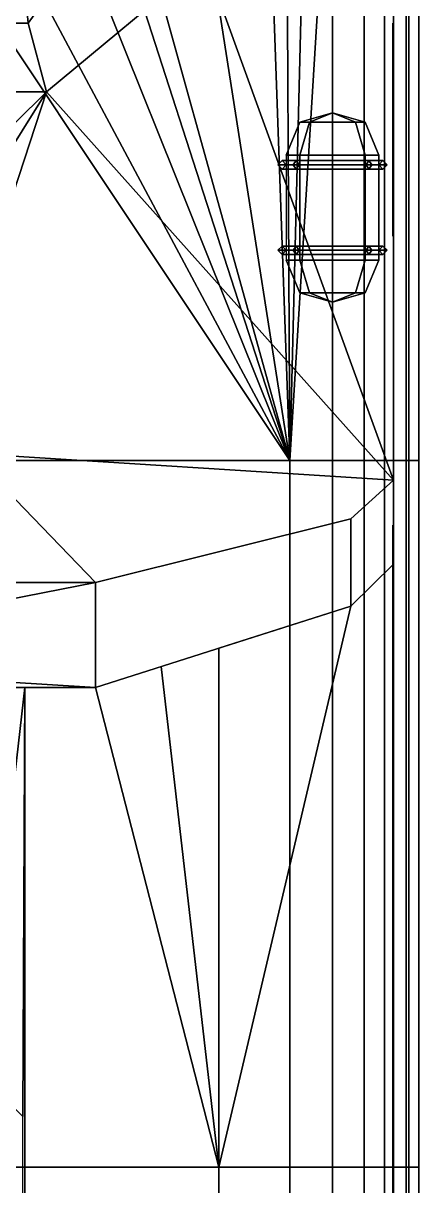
# Model space of a CAD drawing. Header units: millimetres. Extents: x -4.2 to 4.2, y -36.1 to 45.6.
# Drawn here: x 1.4 to 4.23, y 4.97 to 13.26 of the extents above; entities that cross this region are included whole.
import ezdxf

# ---------------------------------------------------------------- set-up
doc = ezdxf.new("R2010")
doc.units = ezdxf.units.MM
for name, color, linetype in [('h2', 7, 'Continuous'), ('railings', 6, 'Continuous'), ('superstructure', 3, 'Continuous')]:
    doc.layers.add(name, color=color, linetype=linetype)

msp = doc.modelspace()

# ---------------------------------------------------------------- linework, layer by layer
at = {"layer": 'h2', "color": 1}
for points in [[(0.655, 15.1, -1.875), (0.655, 15.1, -1.875), (0, 15.1, -1.98), (3.305, 10.14, -1.95)], [(0, 10.14, -1.99), (3.305, 10.14, -1.95), (0, 15.1, -1.98)], [(1.315, 15.1, -1.815), (1.315, 15.1, -1.815), (0.655, 15.1, -1.875), (3.305, 10.14, -1.95)], [(1.705, 15.1, -1.795), (1.705, 15.1, -1.795), (1.315, 15.1, -1.815), (3.305, 10.14, -1.95)], [(1.93, 15.1, -1.795), (1.93, 15.1, -1.795), (1.705, 15.1, -1.795), (3.305, 10.14, -1.95)], [(2.53, 15.1, -1.815), (2.53, 15.1, -1.815), (1.93, 15.1, -1.795), (3.305, 10.14, -1.95)], [(3.13, 15.1, -1.86), (3.13, 15.1, -1.86), (2.53, 15.1, -1.815), (3.305, 10.14, -1.95)], [(3.28, 15.1, -1.88), (3.28, 15.1, -1.88), (3.13, 15.1, -1.86), (3.305, 10.14, -1.95)], [(3.43, 15.1, -1.88), (3.43, 15.1, -1.88), (3.28, 15.1, -1.88), (3.305, 10.14, -1.95)], [(3.61, 15.1, -1.845), (3.61, 15.1, -1.845), (3.43, 15.1, -1.88), (3.305, 10.14, -1.95)], [(3.61, 15.1, -1.845), (3.61, 15.1, -1.845), (3.305, 10.14, -1.95), (3.61, 10.14, -1.895)], [(3.835, 15.1, -1.72), (3.61, 15.1, -1.845), (3.61, 10.14, -1.895), (3.835, 10.14, -1.78)], [(3.98, 15.1, -1.59), (3.835, 15.1, -1.72), (3.835, 10.14, -1.78), (3.98, 10.14, -1.655)], [(4.135, 15.1, -1.375), (3.98, 15.1, -1.59), (3.98, 10.14, -1.655), (4.135, 10.14, -1.435)], [(4.225, 15.1, -1.15), (4.135, 15.1, -1.375), (4.135, 10.14, -1.435), (4.225, 10.14, -1.22)], [(4.225, 15.1, -0.21), (4.225, 15.1, -1.15), (4.225, 10.14, -1.22), (4.225, 10.14, -0.21)], [(0, 5.1, -1.99), (3.305, 5.1, -1.95), (3.305, 10.14, -1.95), (0, 10.14, -1.99)], [(3.61, 10.14, -1.895), (3.305, 10.14, -1.95), (3.305, 5.1, -1.95), (3.61, 5.1, -1.895)], [(3.835, 10.14, -1.78), (3.61, 10.14, -1.895), (3.61, 5.1, -1.895), (3.835, 5.1, -1.78)], [(3.98, 10.14, -1.655), (3.835, 10.14, -1.78), (3.835, 5.1, -1.78), (3.98, 5.1, -1.655)], [(4.135, 10.14, -1.435), (3.98, 10.14, -1.655), (3.98, 5.1, -1.655), (4.135, 5.1, -1.435)], [(4.225, 10.14, -1.22), (4.135, 10.14, -1.435), (4.135, 5.1, -1.435), (4.225, 5.1, -1.22)], [(4.225, 10.14, -0.21), (4.225, 10.14, -1.22), (4.225, 5.1, -1.22), (4.225, 5.1, -0.21)], [(0, 0.18, -1.99), (3.305, 0.18, -1.95), (3.305, 5.1, -1.95), (0, 5.1, -1.99)], [(3.61, 5.1, -1.895), (3.305, 5.1, -1.95), (3.305, 0.18, -1.95), (3.61, 0.18, -1.895)], [(3.835, 5.1, -1.78), (3.61, 5.1, -1.895), (3.61, 0.18, -1.895), (3.835, 0.18, -1.78)], [(3.98, 5.1, -1.655), (3.835, 5.1, -1.78), (3.835, 0.18, -1.78), (3.98, 0.18, -1.655)], [(4.135, 5.1, -1.435), (3.98, 5.1, -1.655), (3.98, 0.18, -1.655), (4.135, 0.18, -1.435)], [(4.225, 5.1, -1.22), (4.135, 5.1, -1.435), (4.135, 0.18, -1.435), (4.225, 0.18, -1.22)], [(4.225, 5.1, -0.21), (4.225, 5.1, -1.22), (4.225, 0.18, -1.22), (4.225, 0.18, -0.21)]]:
    msp.add_3dface(points, dxfattribs=at)
at = {"layer": 'h2'}
for points in [[(4.045, 15.1, 2.99), (4.155, 15.1, 2.965), (4.155, 10.14, 2.965), (4.045, 10.14, 2.99)], [(4.155, 15.1, 2.965), (4.225, 15.1, 2.885), (4.225, 10.14, 2.885), (4.155, 10.14, 2.965)], [(4.225, 15.1, 2.885), (4.225, 15.1, -0.21), (4.225, 10.14, -0.21), (4.225, 10.14, 2.885)], [(4.045, 10.14, 2.99), (4.155, 10.14, 2.965), (4.155, 5.1, 2.965), (4.045, 5.1, 2.99)], [(4.155, 10.14, 2.965), (4.225, 10.14, 2.885), (4.225, 5.1, 2.885), (4.155, 5.1, 2.965)], [(4.225, 10.14, 2.885), (4.225, 10.14, -0.21), (4.225, 5.1, -0.21), (4.225, 5.1, 2.885)], [(4.045, 5.1, 2.99), (4.155, 5.1, 2.965), (4.155, 0.18, 2.965), (4.045, 0.18, 2.99)], [(4.155, 5.1, 2.965), (4.225, 5.1, 2.885), (4.225, 0.18, 2.885), (4.155, 0.18, 2.965)], [(4.225, 5.1, 2.885), (4.225, 5.1, -0.21), (4.225, 0.18, -0.21), (4.225, 0.18, 2.885)]]:
    msp.add_3dface(points, dxfattribs=at)
at = {"layer": 'h2', "color": 2}
for points in [[(3.74, 9.1024, 3.0059), (4.045, 9.4, 2.99), (4.045, 5.1, 2.99), (2.8, 5.1, 3.055)], [(2.8, 8.8016, 3.055), (3.74, 9.1024, 3.0059), (2.8, 5.1, 3.055)], [(2.3887, 8.67, 3.0713), (2.8, 8.8016, 3.055), (2.8, 5.1, 3.055)], [(1.92, 8.52, 3.0899), (2.3887, 8.67, 3.0713), (2.8, 5.1, 3.055)], [(0, 8.52, 3.13), (1.415, 8.52, 3.11), (1.1, 5.76, 3.1145), (0, 5.76, 3.13)], [(1.415, 8.52, 3.11), (1.415, 8.52, 3.11), (1.4, 5.46, 3.1102), (1.1, 5.76, 3.1145)], [(1.4, 5.46, 3.1102), (1.415, 8.52, 3.11), (1.415, 5.1, 3.11), (1.4, 5.1, 3.1102)], [(1.415, 8.52, 3.11), (1.92, 8.52, 3.0899), (2.8, 5.1, 3.055), (1.415, 5.1, 3.11)], [(1.4, 5.1, 3.1102), (1.415, 5.1, 3.11), (1.415, 0.18, 3.11), (1.4, 2.66, 3.1102)], [(1.415, 5.1, 3.11), (2.8, 5.1, 3.055), (2.8, 0.18, 3.055), (1.415, 0.18, 3.11)], [(2.8, 5.1, 3.055), (4.045, 5.1, 2.99), (4.045, 0.18, 2.99), (2.8, 0.18, 3.055)]]:
    msp.add_3dface(points, dxfattribs=at)
at = {"layer": 'railings'}
for points in [[(4.04, 13.26, 6.19), (4.04, 11.78, 6.19), (4.04, 11.78, 6.15), (4.04, 13.26, 6.15)], [(4.04, 13.26, 6.19), (4.04, 11.78, 6.19), (4.04, 11.78, 6.15), (4.04, 13.26, 6.15)], [(4.04, 13.26, 6.67), (4.04, 11.78, 6.67), (4.04, 11.78, 6.63), (4.04, 13.26, 6.63)], [(4.04, 13.26, 6.67), (4.04, 11.78, 6.67), (4.04, 11.78, 6.63), (4.04, 13.26, 6.63)], [(4.04, 11.74, 6.67), (4.04, 11.74, 5.69), (4.04, 11.78, 5.69), (4.04, 11.78, 6.67)], [(4.04, 11.74, 6.67), (4.04, 11.74, 5.69), (4.04, 11.78, 5.69), (4.04, 11.78, 6.67)], [(4.04, 9.68, 4.3), (4.04, 7.74, 4.3), (4.04, 7.74, 4.26), (4.04, 9.67, 4.26)], [(4.04, 9.68, 4.3), (4.04, 7.74, 4.3), (4.04, 7.74, 4.26), (4.04, 9.67, 4.26)], [(4.04, 9.55, 3.71), (4.04, 7.74, 3.71), (4.04, 7.74, 3.67), (4.04, 9.54, 3.67)], [(4.04, 9.55, 3.71), (4.04, 7.74, 3.71), (4.04, 7.74, 3.67), (4.04, 9.54, 3.67)], [(4.04, 7.7, 4.3), (4.04, 7.7, 2.99), (4.04, 7.74, 2.99), (4.04, 7.74, 4.3)], [(4.04, 7.7, 4.3), (4.04, 7.7, 2.99), (4.04, 7.74, 2.99), (4.04, 7.74, 4.3)], [(4.04, 7.7, 3.71), (4.04, 5.99, 3.71), (4.04, 5.99, 3.67), (4.04, 7.7, 3.67)], [(4.04, 7.7, 3.71), (4.04, 5.99, 3.71), (4.04, 5.99, 3.67), (4.04, 7.7, 3.67)], [(4.04, 7.7, 4.3), (4.04, 5.99, 4.3), (4.04, 5.99, 4.26), (4.04, 7.7, 4.26)], [(4.04, 7.7, 4.3), (4.04, 5.99, 4.3), (4.04, 5.99, 4.26), (4.04, 7.7, 4.26)], [(4.04, 5.95, 4.3), (4.04, 5.95, 2.99), (4.04, 5.99, 2.99), (4.04, 5.99, 4.3)], [(4.04, 5.95, 4.3), (4.04, 5.95, 2.99), (4.04, 5.99, 2.99), (4.04, 5.99, 4.3)], [(4.04, 5.95, 3.71), (4.04, 4.14, 3.71), (4.04, 4.14, 3.67), (4.04, 5.95, 3.67)], [(4.04, 5.95, 3.71), (4.04, 4.14, 3.71), (4.04, 4.14, 3.67), (4.04, 5.95, 3.67)], [(4.04, 5.95, 4.3), (4.04, 4.14, 4.3), (4.04, 4.14, 4.26), (4.04, 5.95, 4.26)], [(4.04, 5.95, 4.3), (4.04, 4.14, 4.3), (4.04, 4.14, 4.26), (4.04, 5.95, 4.26)]]:
    msp.add_3dface(points, dxfattribs=at)
at = {"layer": 'superstructure'}
for points in [[(4.045, 10, 5.69), (4.045, 9.4, 3.13), (4.045, 27.32, 3.13), (4.045, 26.4, 5.69)], [(4.045, 9.4, 3.13), (4.045, 9.4, 2.99), (4.045, 27.32, 2.99), (4.045, 27.32, 3.13)], [(2.7, 24.09, 5.69), (2.7, 13.71, 5.69), (4.045, 10, 5.69), (4.045, 26.4, 5.69)], [(2.08, 14.29, 8.78), (1.43, 13.36, 8.78), (1.44, 13.26, 8.78), (2.18, 14.29, 8.78)], [(1.44, 13.26, 8.78), (1.57, 12.77, 5.69), (2.7, 13.71, 5.69), (2.18, 14.29, 8.78)], [(1.57, 12.77, 5.69), (4.045, 10, 5.69), (4.045, 10, 5.69), (2.7, 13.71, 5.69)], [(1.43, 13.36, 8.78), (-1.43, 13.36, 8.78), (-1.44, 13.26, 8.78), (1.44, 13.26, 8.78)], [(-1.44, 13.26, 8.78), (-1.57, 12.77, 5.69), (1.57, 12.77, 5.69), (1.44, 13.26, 8.78)], [(-1.57, 12.77, 5.69), (0, 11.22, 5.69), (0, 11.22, 5.69), (1.57, 12.77, 5.69)], [(0, 11.22, 5.69), (0.515, 11.082, 5.69), (0.515, 11.082, 5.69), (1.57, 12.77, 5.69)], [(0.515, 11.082, 5.69), (0.892, 10.705, 5.69), (0.892, 10.705, 5.69), (1.57, 12.77, 5.69)], [(1.03, 10.19, 5.69), (4.045, 10, 5.69), (1.57, 12.77, 5.69), (0.892, 10.705, 5.69)], [(3.61, 12.62, 6.08), (3.3767, 12.5533, 6.08), (3.445, 12.5533, 6.245), (3.61, 12.62, 6.08)], [(3.61, 12.62, 6.08), (3.445, 12.5533, 5.915), (3.3767, 12.5533, 6.08), (3.61, 12.62, 6.08)], [(3.61, 12.62, 6.08), (3.445, 12.5533, 6.245), (3.61, 12.5533, 6.3133), (3.61, 12.62, 6.08)], [(3.61, 12.62, 6.08), (3.61, 12.5533, 5.8467), (3.445, 12.5533, 5.915), (3.61, 12.62, 6.08)], [(3.61, 12.62, 6.08), (3.775, 12.5533, 6.245), (3.8433, 12.5533, 6.08), (3.61, 12.62, 6.08)], [(3.61, 12.62, 6.08), (3.8433, 12.5533, 6.08), (3.775, 12.5533, 5.915), (3.61, 12.62, 6.08)], [(3.61, 12.62, 6.08), (3.61, 12.5533, 6.3133), (3.775, 12.5533, 6.245), (3.61, 12.62, 6.08)], [(3.61, 12.62, 6.08), (3.775, 12.5533, 5.915), (3.61, 12.5533, 5.8467), (3.61, 12.62, 6.08)], [(3.3767, 12.5533, 6.08), (3.28, 12.32, 6.08), (3.3767, 12.32, 6.3133), (3.445, 12.5533, 6.245)], [(3.445, 12.5533, 5.915), (3.3767, 12.32, 5.8467), (3.28, 12.32, 6.08), (3.3767, 12.5533, 6.08)], [(3.445, 12.5533, 6.245), (3.3767, 12.32, 6.3133), (3.61, 12.32, 6.41), (3.61, 12.5533, 6.3133)], [(3.61, 12.5533, 5.8467), (3.61, 12.32, 5.75), (3.3767, 12.32, 5.8467), (3.445, 12.5533, 5.915)], [(3.61, 12.5533, 6.3133), (3.61, 12.32, 6.41), (3.8433, 12.32, 6.3133), (3.775, 12.5533, 6.245)], [(3.775, 12.5533, 5.915), (3.8433, 12.32, 5.8467), (3.61, 12.32, 5.75), (3.61, 12.5533, 5.8467)], [(3.775, 12.5533, 6.245), (3.8433, 12.32, 6.3133), (3.94, 12.32, 6.08), (3.8433, 12.5533, 6.08)], [(3.8433, 12.5533, 6.08), (3.94, 12.32, 6.08), (3.8433, 12.32, 5.8467), (3.775, 12.5533, 5.915)], [(3.3288, 12.25, 6.3612), (3.35, 12.28, 6.34), (3.25, 12.28, 6.08), (3.22, 12.25, 6.08)], [(3.25, 12.28, 5.69), (3.22, 12.25, 5.69), (3.22, 12.25, 6.08), (3.25, 12.28, 6.08)], [(3.35, 12.28, 6.34), (3.3712, 12.25, 6.3188), (3.28, 12.25, 6.08), (3.25, 12.28, 6.08)], [(3.28, 12.25, 5.69), (3.25, 12.28, 5.69), (3.25, 12.28, 6.08), (3.28, 12.25, 6.08)], [(3.61, 12.25, 6.47), (3.61, 12.28, 6.44), (3.35, 12.28, 6.34), (3.3288, 12.25, 6.3612)], [(3.61, 12.28, 6.44), (3.61, 12.25, 6.41), (3.3712, 12.25, 6.3188), (3.35, 12.28, 6.34)], [(3.61, 12.25, 6.41), (3.61, 12.28, 6.44), (3.87, 12.28, 6.34), (3.8488, 12.25, 6.3188)], [(3.61, 12.28, 6.44), (3.61, 12.25, 6.47), (3.8912, 12.25, 6.3612), (3.87, 12.28, 6.34)], [(3.8488, 12.25, 6.3188), (3.87, 12.28, 6.34), (3.97, 12.28, 6.08), (3.94, 12.25, 6.08)], [(3.87, 12.28, 6.34), (3.8912, 12.25, 6.3612), (4, 12.25, 6.08), (3.97, 12.28, 6.08)], [(3.97, 12.28, 5.69), (3.94, 12.25, 5.69), (3.94, 12.25, 6.08), (3.97, 12.28, 6.08)], [(4, 12.25, 5.69), (3.97, 12.28, 5.69), (3.97, 12.28, 6.08), (4, 12.25, 6.08)], [(3.35, 12.22, 6.34), (3.3288, 12.25, 6.3612), (3.22, 12.25, 6.08), (3.25, 12.22, 6.08)], [(3.22, 12.25, 5.69), (3.25, 12.22, 5.69), (3.25, 12.22, 6.08), (3.22, 12.25, 6.08)], [(3.3712, 12.25, 6.3188), (3.35, 12.22, 6.34), (3.25, 12.22, 6.08), (3.28, 12.25, 6.08)], [(3.25, 12.22, 5.69), (3.28, 12.25, 5.69), (3.28, 12.25, 6.08), (3.25, 12.22, 6.08)], [(3.61, 12.22, 6.44), (3.61, 12.25, 6.47), (3.3288, 12.25, 6.3612), (3.35, 12.22, 6.34)], [(3.61, 12.25, 6.41), (3.61, 12.22, 6.44), (3.35, 12.22, 6.34), (3.3712, 12.25, 6.3188)], [(3.61, 12.22, 6.44), (3.61, 12.25, 6.41), (3.8488, 12.25, 6.3188), (3.87, 12.22, 6.34)], [(3.61, 12.25, 6.47), (3.61, 12.22, 6.44), (3.87, 12.22, 6.34), (3.8912, 12.25, 6.3612)], [(3.87, 12.22, 6.34), (3.8488, 12.25, 6.3188), (3.94, 12.25, 6.08), (3.97, 12.22, 6.08)], [(3.8912, 12.25, 6.3612), (3.87, 12.22, 6.34), (3.97, 12.22, 6.08), (4, 12.25, 6.08)], [(3.94, 12.25, 5.69), (3.97, 12.22, 5.69), (3.97, 12.22, 6.08), (3.94, 12.25, 6.08)], [(3.97, 12.22, 5.69), (4, 12.25, 5.69), (4, 12.25, 6.08), (3.97, 12.22, 6.08)], [(3.3288, 11.64, 6.3612), (3.35, 11.67, 6.34), (3.25, 11.67, 6.08), (3.22, 11.64, 6.08)], [(3.25, 11.67, 5.69), (3.22, 11.64, 5.69), (3.22, 11.64, 6.08), (3.25, 11.67, 6.08)], [(3.35, 11.61, 6.34), (3.3288, 11.64, 6.3612), (3.22, 11.64, 6.08), (3.25, 11.61, 6.08)], [(3.22, 11.64, 5.69), (3.25, 11.61, 5.69), (3.25, 11.61, 6.08), (3.22, 11.64, 6.08)], [(3.35, 11.67, 6.34), (3.3712, 11.64, 6.3188), (3.28, 11.64, 6.08), (3.25, 11.67, 6.08)], [(3.28, 11.64, 5.69), (3.25, 11.67, 5.69), (3.25, 11.67, 6.08), (3.28, 11.64, 6.08)], [(3.3712, 11.64, 6.3188), (3.35, 11.61, 6.34), (3.25, 11.61, 6.08), (3.28, 11.64, 6.08)], [(3.25, 11.61, 5.69), (3.28, 11.64, 5.69), (3.28, 11.64, 6.08), (3.25, 11.61, 6.08)], [(3.61, 11.64, 6.47), (3.61, 11.67, 6.44), (3.35, 11.67, 6.34), (3.3288, 11.64, 6.3612)], [(3.61, 11.61, 6.44), (3.61, 11.64, 6.47), (3.3288, 11.64, 6.3612), (3.35, 11.61, 6.34)], [(3.61, 11.67, 6.44), (3.61, 11.64, 6.41), (3.3712, 11.64, 6.3188), (3.35, 11.67, 6.34)], [(3.61, 11.64, 6.41), (3.61, 11.61, 6.44), (3.35, 11.61, 6.34), (3.3712, 11.64, 6.3188)], [(3.61, 11.67, 6.44), (3.61, 11.64, 6.47), (3.8912, 11.64, 6.3612), (3.87, 11.67, 6.34)], [(3.61, 11.64, 6.41), (3.61, 11.67, 6.44), (3.87, 11.67, 6.34), (3.8488, 11.64, 6.3188)], [(3.61, 11.64, 6.47), (3.61, 11.61, 6.44), (3.87, 11.61, 6.34), (3.8912, 11.64, 6.3612)], [(3.61, 11.61, 6.44), (3.61, 11.64, 6.41), (3.8488, 11.64, 6.3188), (3.87, 11.61, 6.34)], [(3.8488, 11.64, 6.3188), (3.87, 11.67, 6.34), (3.97, 11.67, 6.08), (3.94, 11.64, 6.08)], [(3.87, 11.61, 6.34), (3.8488, 11.64, 6.3188), (3.94, 11.64, 6.08), (3.97, 11.61, 6.08)], [(3.87, 11.67, 6.34), (3.8912, 11.64, 6.3612), (4, 11.64, 6.08), (3.97, 11.67, 6.08)], [(3.8912, 11.64, 6.3612), (3.87, 11.61, 6.34), (3.97, 11.61, 6.08), (4, 11.64, 6.08)], [(3.97, 11.67, 5.69), (3.94, 11.64, 5.69), (3.94, 11.64, 6.08), (3.97, 11.67, 6.08)], [(3.94, 11.64, 5.69), (3.97, 11.61, 5.69), (3.97, 11.61, 6.08), (3.94, 11.64, 6.08)], [(4, 11.64, 5.69), (3.97, 11.67, 5.69), (3.97, 11.67, 6.08), (4, 11.64, 6.08)], [(3.97, 11.61, 5.69), (4, 11.64, 5.69), (4, 11.64, 6.08), (3.97, 11.61, 6.08)], [(3.3767, 11.57, 5.8467), (3.445, 11.3367, 5.915), (3.3767, 11.3367, 6.08), (3.28, 11.57, 6.08)], [(3.28, 11.57, 6.08), (3.3767, 11.3367, 6.08), (3.445, 11.3367, 6.245), (3.3767, 11.57, 6.3133)], [(3.3767, 11.57, 6.3133), (3.445, 11.3367, 6.245), (3.61, 11.3367, 6.3133), (3.61, 11.57, 6.41)], [(3.61, 11.57, 5.75), (3.61, 11.3367, 5.8467), (3.445, 11.3367, 5.915), (3.3767, 11.57, 5.8467)], [(3.61, 11.57, 6.41), (3.61, 11.3367, 6.3133), (3.775, 11.3367, 6.245), (3.8433, 11.57, 6.3133)], [(3.8433, 11.57, 5.8467), (3.775, 11.3367, 5.915), (3.61, 11.3367, 5.8467), (3.61, 11.57, 5.75)], [(3.94, 11.57, 6.08), (3.8433, 11.3367, 6.08), (3.775, 11.3367, 5.915), (3.8433, 11.57, 5.8467)], [(3.8433, 11.57, 6.3133), (3.775, 11.3367, 6.245), (3.8433, 11.3367, 6.08), (3.94, 11.57, 6.08)], [(3.445, 11.3367, 5.915), (3.61, 11.27, 6.08), (3.61, 11.27, 6.08), (3.3767, 11.3367, 6.08)], [(3.3767, 11.3367, 6.08), (3.61, 11.27, 6.08), (3.61, 11.27, 6.08), (3.445, 11.3367, 6.245)], [(3.61, 11.3367, 5.8467), (3.61, 11.27, 6.08), (3.61, 11.27, 6.08), (3.445, 11.3367, 5.915)], [(3.445, 11.3367, 6.245), (3.61, 11.27, 6.08), (3.61, 11.27, 6.08), (3.61, 11.3367, 6.3133)], [(3.8433, 11.3367, 6.08), (3.61, 11.27, 6.08), (3.61, 11.27, 6.08), (3.775, 11.3367, 5.915)], [(3.775, 11.3367, 6.245), (3.61, 11.27, 6.08), (3.61, 11.27, 6.08), (3.8433, 11.3367, 6.08)], [(3.775, 11.3367, 5.915), (3.61, 11.27, 6.08), (3.61, 11.27, 6.08), (3.61, 11.3367, 5.8467)], [(3.61, 11.3367, 6.3133), (3.61, 11.27, 6.08), (3.61, 11.27, 6.08), (3.775, 11.3367, 6.245)], [(0.892, 9.675, 5.69), (1.2275, 9.27, 5.69), (1.92, 9.27, 5.69), (1.03, 10.19, 5.69)], [(1.92, 9.27, 5.69), (3.74, 9.7239, 5.69), (4.045, 10, 5.69), (1.03, 10.19, 5.69)], [(3.74, 9.7239, 5.69), (3.74, 9.1024, 3.13), (4.045, 9.4, 3.13), (4.045, 10, 5.69)], [(1.92, 9.27, 5.69), (1.92, 8.52, 3.13), (3.74, 9.1024, 3.13), (3.74, 9.7239, 5.69)], [(3.74, 9.1024, 3.13), (3.74, 9.1024, 3.0059), (4.045, 9.4, 2.99), (4.045, 9.4, 3.13)], [(1.92, 8.52, 3.13), (1.92, 9.27, 5.69), (1.1667, 9.1233, 5.1892), (0, 8.64, 3.5396)], [(1.1667, 9.1233, 5.1892), (1.92, 9.27, 5.69), (1.92, 9.27, 5.69), (1.2275, 9.27, 5.69)], [(1.92, 8.52, 3.13), (2.3887, 8.67, 3.0713), (2.8, 8.8016, 3.055), (3.74, 9.1024, 3.13)], [(2.8, 8.8016, 3.055), (2.8, 8.8016, 3.055), (3.74, 9.1024, 3.0059), (3.74, 9.1024, 3.13)], [(0, 8.64, 3.5396), (-1.92, 8.52, 3.13), (1.92, 8.52, 3.13), (0, 8.64, 3.5396)], [(1.92, 8.52, 3.13), (0, 8.52, 3.13), (1.415, 8.52, 3.11)], [(1.92, 8.52, 3.13), (1.415, 8.52, 3.11), (1.92, 8.52, 3.0899)]]:
    msp.add_3dface(points, dxfattribs=at)

# ---------------------------------------------------------------- meshes
mesh = msp.add_polymesh((2, 8), dxfattribs=dict(at, n_close=True))
for k, corner in enumerate([(3.28, 11.57, 6.08), (3.3767, 11.57, 6.3133), (3.61, 11.57, 6.41), (3.8433, 11.57, 6.3133), (3.94, 11.57, 6.08), (3.8433, 11.57, 5.8467), (3.61, 11.57, 5.75), (3.3767, 11.57, 5.8467), (3.28, 12.32, 6.08), (3.3767, 12.32, 6.3133), (3.61, 12.32, 6.41), (3.8433, 12.32, 6.3133), (3.94, 12.32, 6.08), (3.8433, 12.32, 5.8467), (3.61, 12.32, 5.75), (3.3767, 12.32, 5.8467)]):
    mesh.set_mesh_vertex(divmod(k, 8), corner)

doc.saveas('drawing.dxf')
